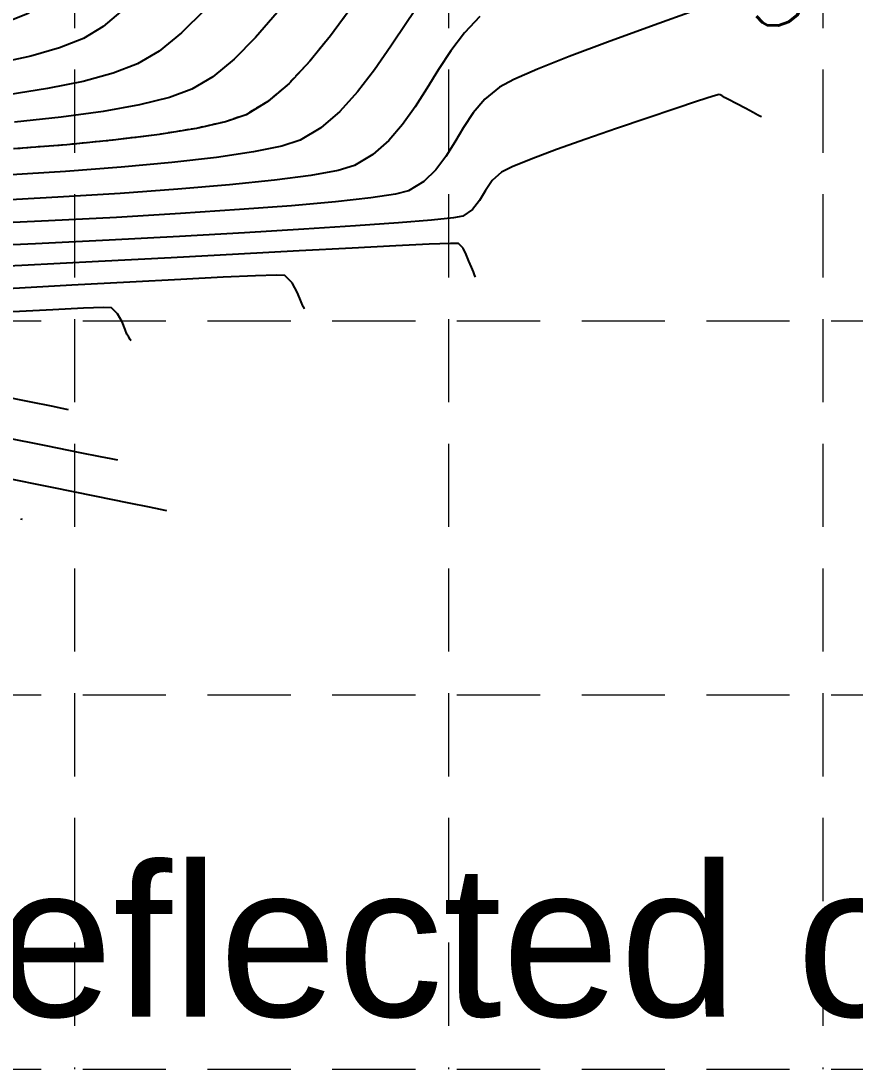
# Model space of a CAD drawing. Header units: inches. Extents: x 2547543 to 2548696, y 7125653 to 7126375.
# Drawn here: x 2548027 to 2548067.1, y 7125726.3 to 7125776.7 of the extents above; entities that cross this region are included whole.
import ezdxf

# ---------------------------------------------------------------- set-up
doc = ezdxf.new("R2010")
doc.units = ezdxf.units.IN
doc.header["$MEASUREMENT"] = 0
doc.linetypes.add('DASHED2', pattern=[0.375, 0.25, -0.125])
doc.linetypes.add('HIDDEN', pattern=[0.375, 0.25, -0.125])
for name, color, linetype in [('BASE', 7, 'Continuous'), ('CONT-MJR', 6, 'Continuous'), ('CONT-MNR', 14, 'Continuous'), ('GRID', 254, 'HIDDEN'), ('V-100YR-LINE', 2, 'DASHED2'), ('V-TOPO-MINR-E', 14, 'Continuous')]:
    doc.layers.add(name, color=color, linetype=linetype)
doc.styles.add("L200'", font='ARIAL.TTF', dxfattribs={"height": 0.001968503937008})
doc.styles.add('L80', font='simplex', dxfattribs={"height": 3.2})

msp = doc.modelspace()

# ---------------------------------------------------------------- linework, layer by layer
at = {"layer": 'CONT-MJR', "color": 35}
for points, elevation in [([(2548035.855985815, 7125777.255279359), (2548034.737744057, 7125776.150146128)], 565), ([(2548055.222142869, 7125775.695432331), (2548053.385653048, 7125775.002672193)], 570), ([(2548033.657682936, 7125775.268597919), (2548032.623169052, 7125774.649032201)], 565), ([(2548032.623169052, 7125774.649032201), (2548031.454802051, 7125774.199267035)], 565), ([(2548029.997807197, 7125773.802097232), (2548028.296489536, 7125773.458385397)], 565), ([(2548028.296489536, 7125773.458385397), (2548026.39515411, 7125773.168994127)], 565), ([(2548050.039901567, 7125773.536406406), (2548049.331833147, 7125772.949868858)], 570), ([(2548049.331833147, 7125772.949868858), (2548048.76861394, 7125772.292850023)], 570), ([(2548048.76861394, 7125772.292850023), (2548048.30076668, 7125771.595183004)], 570), ([(2548048.30076668, 7125771.595183004), (2548047.878814107, 7125770.886700908)], 570), ([(2548047.453278954, 7125770.197236837), (2548046.97468396, 7125769.556623898)], 570), ([(2548046.393551862, 7125768.994695194), (2548045.660405395, 7125768.54128383)], 570), ([(2548045.660405395, 7125768.54128383), (2548045.030126465, 7125768.378226926)], 570), ([(2548040.02321682, 7125767.829387005), (2548037.517294793, 7125767.638556339)], 570), ([(2548043.840154298, 7125768.202824011), (2548042.151010536, 7125768.018676801)], 570), ([(2548034.693766099, 7125767.449786512), (2548031.613152378, 7125767.266679239)], 570)]:
    msp.add_lwpolyline(points, dxfattribs=dict(at, elevation=elevation))
at = {"layer": 'CONT-MJR', "color": 35, "extrusion": (-0.3351737847127653, 0.9421563214463516, 0), "elevation": 5859553.321340422}
msp.add_lwpolyline([(-4789044.121370972, 570.0000000000009), (-4789041.74986648, 570.0000000000009)], dxfattribs=at)
at = {"layer": 'CONT-MJR', "color": 35, "extrusion": (0.3424846835366233, -0.9395234119184147, 0), "elevation": -5822163.207548459}
msp.add_lwpolyline([(4834428.776211809, 570.0000000000009), (4834426.570067306, 570.0000000000009)], dxfattribs=at)
at = {"layer": 'CONT-MJR', "color": 35, "extrusion": (-0.6323186631714028, 0.7747084020488807, 0), "elevation": 3909228.735553116}
msp.add_lwpolyline([(-6479745.169361803, 565.0000000000009), (-6479743.77520999, 565.0000000000009)], dxfattribs=at)
at = {"layer": 'CONT-MJR', "color": 35, "extrusion": (-0.3693864511243847, 0.9292758738532562, 0), "elevation": 5680594.395088038}
msp.add_lwpolyline([(-5000009.27632542, 570.0000000000005), (-5000007.634590999, 570.0000000000005)], dxfattribs=at)
at = {"layer": 'CONT-MJR', "color": 35, "extrusion": (0.3993252328080917, -0.9168093359269218, 0), "elevation": -5515475.089966671}
msp.add_lwpolyline([(5181579.253415991, 570), (5181578.009834077, 570)], dxfattribs=at)
at = {"layer": 'CONT-MJR', "color": 35, "extrusion": (0.2629988019492544, -0.9647961599080175, 0), "elevation": -6204790.36388251}
msp.add_lwpolyline([(4332401.040285996, 565), (4332399.530127773, 565)], dxfattribs=at)
at = {"layer": 'CONT-MJR', "color": 35, "extrusion": (0.4711649202196778, -0.8820451337399831, 0), "elevation": -5084702.078154454}
msp.add_lwpolyline([(5604910.428940924, 570.0000000000005), (5604909.658005564, 570.0000000000005)], dxfattribs=at)
at = {"layer": 'CONT-MJR', "color": 35, "extrusion": (0.8509691827420295, -0.5252156224098466, 0), "elevation": -1574255.970386581}
msp.add_lwpolyline([(7402085.980464259, 570.0000000000009), (7402085.170253873, 570.0000000000009)], dxfattribs=at)
at = {"layer": 'CONT-MJR', "color": 35, "extrusion": (-0.6951293147036932, 0.7188847166546065, 0), "elevation": 3351384.681314714}
msp.add_lwpolyline([(-6785083.336050714, 570), (-6785082.527670618, 570)], dxfattribs=at)
at = {"layer": 'CONT-MJR', "color": 35, "extrusion": (0.1458251948956075, -0.98931037219553, 0), "elevation": -6678027.403321845}
msp.add_lwpolyline([(3559923.939661284, 570.0000000000005), (3559922.736831311, 570.0000000000005)], dxfattribs=at)
at = {"layer": 'CONT-MJR', "color": 35, "extrusion": (0.08861065430061371, -0.9960663391282817, 0), "elevation": -6871953.981654203}
msp.add_lwpolyline([(3169437.983830956, 570), (3169435.847634166, 570)], dxfattribs=at)
at = {"layer": 'CONT-MJR', "color": 35, "extrusion": (0.05297209371081547, -0.998595993026155, 0), "elevation": -6980788.070352796}
msp.add_lwpolyline([(2921920.970409928, 570), (2921917.688625177, 570)], dxfattribs=at)
at = {"layer": 'CONT-MJR', "color": 35, "extrusion": (0.06670708234279621, -0.9977726019315781, 0), "elevation": -6939923.569003478}
msp.add_lwpolyline([(3017701.192071315, 570), (3017698.362239459, 570)], dxfattribs=at)
at = {"layer": 'CONT-MJR', "color": 35, "extrusion": (0.04711045624482467, -0.9988896860576769, 0), "elevation": -6997816.476850772}
msp.add_lwpolyline([(2880897.36342628, 570.0000000000005), (2880893.94641348, 570.0000000000005)], dxfattribs=at)
at = {"layer": 'CONT-MNR', "color": 35, "extrusion": (0.830755537837599, -0.5566374370738656, 0), "elevation": -1849671.084654002}
msp.add_lwpolyline([(7338117.410064343, 568), (7338116.001700154, 568)], dxfattribs=at)
at = {"layer": 'CONT-MNR', "color": 35, "extrusion": (0.6408683250787007, -0.7676508255130198, 0), "elevation": -3837155.838652123}
msp.add_lwpolyline([(6522683.860984659, 564), (6522682.496239405, 564)], dxfattribs=at)
at = {"layer": 'CONT-MNR', "color": 35}
for points, elevation in [([(2548042.881140285, 7125777.325879171), (2548041.901796623, 7125776.001001079)], 567), ([(2548039.342561632, 7125777.117342854), (2548038.29668766, 7125775.912208232)], 566), ([(2548049.085201501, 7125776.933137377), (2548048.345344519, 7125776.142752417)], 569), ([(2548030.967414559, 7125776.453548512), (2548030.015721784, 7125775.870581876)], 564), ([(2548041.901796623, 7125776.001001079), (2548040.911675495, 7125774.781835177)], 567), ([(2548028.861499895, 7125775.415146135), (2548027.479587475, 7125775.018507915)], 564), ([(2548044.807754481, 7125775.50515459), (2548044.017334762, 7125774.369501961)], 568), ([(2548027.479587475, 7125775.018507915), (2548025.907518338, 7125774.681568135)], 564), ([(2548037.260681706, 7125774.870475572), (2548036.237629388, 7125774.029711469)], 566), ([(2548040.911675495, 7125774.781835177), (2548039.906918529, 7125773.71311369)], 567), ([(2548035.230616321, 7125773.427482527), (2548034.156471702, 7125773.033740642)], 566), ([(2548043.201012044, 7125773.31016958), (2548042.343674824, 7125772.366586373)], 568), ([(2548046.541487316, 7125773.471567185), (2548045.97500544, 7125772.578014371)], 569), ([(2548060.303300424, 7125773.089890555), (2548059.55730987, 7125772.849949805)], 571), ([(2548060.594872715, 7125773.175999423), (2548060.303300424, 7125773.089890555)], 571), ([(2548060.726167674, 7125773.122716928), (2548060.594872715, 7125773.175999423)], 571), ([(2548045.97500544, 7125772.578014371), (2548045.3740418, 7125771.731308881)], 569), ([(2548061.877935637, 7125772.495954045), (2548061.417210234, 7125772.740146419)], 571), ([(2548062.236114305, 7125772.306113201), (2548061.877935637, 7125772.495954045)], 571), ([(2548028.938930898, 7125772.080227681), (2548026.70804707, 7125771.843712635)], 566), ([(2548062.628858091, 7125772.097952252), (2548062.581803885, 7125772.122891788)], 571), ([(2548041.430211597, 7125771.578181264), (2548040.445510858, 7125770.984383178)], 568), ([(2548055.668099244, 7125771.545073396), (2548054.179706252, 7125771.027742255)], 571), ([(2548029.21623491, 7125770.759670314), (2548026.657401271, 7125770.558830036)], 567), ([(2548031.572140734, 7125770.992876228), (2548029.21623491, 7125770.759670314)], 567), ([(2548040.445510858, 7125770.984383178), (2548039.560711092, 7125770.694300991)], 568), ([(2548054.179706252, 7125771.027742255), (2548052.774530303, 7125770.525547803)], 571), ([(2548043.052958126, 7125769.762833504), (2548042.266658444, 7125769.523388767)], 569), ([(2548051.560098459, 7125770.072283755), (2548050.643937782, 7125769.701743825)], 571), ([(2548031.836099623, 7125769.682928142), (2548029.152127431, 7125769.480214593)], 568), ([(2548037.047027171, 7125768.829518811), (2548034.552301475, 7125768.616072388)], 569), ([(2548049.681909741, 7125769.032699605), (2548049.355840009, 7125768.560332524)], 571), ([(2548028.788289024, 7125768.233384755), (2548025.638239553, 7125768.069956828)], 569), ([(2548049.069030805, 7125768.082677746), (2548048.735146801, 7125767.651792536)], 571), ([(2548047.813847493, 7125767.241572704), (2548046.760424466, 7125767.136277596)], 571), ([(2548048.267852664, 7125767.319734156), (2548047.813847493, 7125767.241572704)], 571), ([(2548046.760424466, 7125767.136277596), (2548045.168488273, 7125767.008138039)], 571), ([(2548034.633705682, 7125766.352919371), (2548031.262774037, 7125766.174895614)], 571), ([(2548031.262774037, 7125766.174895614), (2548027.718757376, 7125765.999762625)], 571), ([(2548047.668969328, 7125766.013950151), (2548046.64757299, 7125765.972459492)], 572), ([(2548048.052189502, 7125766.013358405), (2548047.668969328, 7125766.013950151)], 572), ([(2548040.401117312, 7125765.649184795), (2548037.473806639, 7125765.493056227)], 572), ([(2548048.555877681, 7125765.16306263), (2548048.425600246, 7125765.479400637)], 572), ([(2548036.737794222, 7125764.383670109), (2548034.702446222, 7125764.282152793)], 573), ([(2548038.29409049, 7125764.451602154), (2548036.737794222, 7125764.383670109)], 573), ([(2548039.306168001, 7125764.479963929), (2548038.29409049, 7125764.451602154)], 573), ([(2548039.708859731, 7125764.462770434), (2548039.306168001, 7125764.479963929)], 573), ([(2548048.82976624, 7125764.501926637), (2548048.776604357, 7125764.643644084)], 572), ([(2548048.859580209, 7125764.423982843), (2548048.82976624, 7125764.501926637)], 572), ([(2548048.872804559, 7125764.390974944), (2548048.859580209, 7125764.423982843)], 572), ([(2548040.568338041, 7125763.011851385), (2548040.498339095, 7125763.211393621)], 573), ([(2548028.545077595, 7125762.82580224), (2548026.618956639, 7125762.724227609)], 574), ([(2548030.983817746, 7125762.926075541), (2548030.021849128, 7125762.895183509)], 574), ([(2548031.365529962, 7125762.912182465), (2548030.983817746, 7125762.926075541)], 574), ([(2548040.649560464, 7125762.874736628), (2548040.634615593, 7125762.899965651)], 573), ([(2548040.653562846, 7125762.86798005), (2548040.649560464, 7125762.874736628)], 573), ([(2548031.875346241, 7125762.240094698), (2548031.65764413, 7125762.631175308)], 574), ([(2548032.024843841, 7125761.869876252), (2548031.875346241, 7125762.240094698)], 574), ([(2548032.112344474, 7125761.651455591), (2548032.024843841, 7125761.869876252)], 574), ([(2548032.294925565, 7125761.34323329), (2548032.263104114, 7125761.39695233)], 574)]:
    msp.add_lwpolyline(points, dxfattribs=dict(at, elevation=elevation))
at = {"layer": 'CONT-MNR', "color": 35, "extrusion": (0.3723785815334199, -0.9280809188940145, 0), "elevation": -5664466.919497827}
msp.add_lwpolyline([(5018262.384329831, 563), (5018261.209048873, 563)], dxfattribs=at)
at = {"layer": 'CONT-MNR', "color": 35, "extrusion": (0.8327274371927117, -0.5536831362308758, 0), "elevation": -1823594.907157563}
msp.add_lwpolyline([(7344639.622908803, 568.0000000000009), (7344638.214832284, 568.0000000000009)], dxfattribs=at)
at = {"layer": 'CONT-MNR', "color": 35, "extrusion": (-0.3670423041828797, 0.9302042501193609, 0), "elevation": 5693192.192115589}
msp.add_lwpolyline([(-4985649.544685243, 564.0000000000009), (-4985648.303858953, 564.0000000000009)], dxfattribs=at)
at = {"layer": 'CONT-MNR', "color": 35, "extrusion": (0.7090530304668362, -0.7051551602206396, 0), "elevation": -3218083.37905763}
msp.add_lwpolyline([(6849315.358327946, 566), (6849313.8891393, 566)], dxfattribs=at)
at = {"layer": 'CONT-MNR', "color": 35, "extrusion": (0.7977686525124947, -0.602963661482513, 0), "elevation": -2263830.978936546}
msp.add_lwpolyline([(7221101.391452671, 569), (7221100.31374613, 569)], dxfattribs=at)
at = {"layer": 'CONT-MNR', "color": 35, "extrusion": (0.8359493638974966, -0.5488065788594109, 0), "elevation": -1780633.504523772}
msp.add_lwpolyline([(7355172.653646182, 569), (7355171.576929871, 569)], dxfattribs=at)
at = {"layer": 'CONT-MNR', "color": 35, "extrusion": (0.7920991275911439, -0.6103924737980874, 0), "elevation": -2331215.601932609}
msp.add_lwpolyline([(7199626.552581219, 568), (7199625.21520772, 568)], dxfattribs=at)
at = {"layer": 'CONT-MNR', "color": 35, "extrusion": (0.8506973517785379, -0.5256557958179312, 0), "elevation": -1578087.679963229}
msp.add_lwpolyline([(7401273.125473612, 569), (7401272.054182606, 569)], dxfattribs=at)
at = {"layer": 'CONT-MNR', "color": 35, "extrusion": (-0.5132551191465207, 0.8582360879559255, 0), "elevation": 4807803.784183383}
msp.add_lwpolyline([(-5844156.651183726, 566.0000000000009), (-5844155.477831682, 566.0000000000009)], dxfattribs=at)
at = {"layer": 'CONT-MNR', "color": 35, "extrusion": (0.649278609462747, -0.7605506474220647, 0), "elevation": -3765124.003272097}
msp.add_lwpolyline([(6564525.848660797, 567), (6564524.503252466, 567)], dxfattribs=at)
at = {"layer": 'CONT-MNR', "color": 35, "extrusion": (0.2403426582889079, -0.970688109851265, 0), "elevation": -6304501.854773474}
msp.add_lwpolyline([(4185973.692474621, 566.0000000000009), (4185972.207621921, 566.0000000000009)], dxfattribs=at)
at = {"layer": 'CONT-MNR', "color": 35, "extrusion": (0.5182638722034429, -0.8552207661000131, 0), "elevation": -4773552.408536348}
msp.add_lwpolyline([(5872166.390419682, 567), (5872165.167806994, 567)], dxfattribs=at)
at = {"layer": 'CONT-MNR', "color": 35, "extrusion": (0.3128506928619524, -0.9498023183672466, 0), "elevation": -5970913.375082796}
msp.add_lwpolyline([(4649455.848154421, 571.0000000000009), (4649454.697513139, 571.0000000000009)], dxfattribs=at)
at = {"layer": 'CONT-MNR', "color": 35, "extrusion": (-0.5487483505788663, -0.8359875882672982, 0), "elevation": -7355302.008059358}
msp.add_lwpolyline([(-1780108.952137403, 571), (-1780109.106462597, 571)], dxfattribs=at)
at = {"layer": 'CONT-MNR', "color": 35, "extrusion": (-0.4683054793001775, -0.8835666234401519, 0), "elevation": -7489366.08268598}
msp.add_lwpolyline([(-1085656.821564551, 571.0000000000009), (-1085657.031826648, 571.0000000000009)], dxfattribs=at)
at = {"layer": 'CONT-MNR', "color": 35, "extrusion": (-0.4683054781525254, -0.8835666240484271, 0), "elevation": -7489366.084096123}
msp.add_lwpolyline([(-1085656.386008002, 571), (-1085656.811836719, 571)], dxfattribs=at)
at = {"layer": 'CONT-MNR', "color": 35, "extrusion": (0.136483814477031, -0.9906423009269286, 0), "elevation": -6711326.540454468}
msp.add_lwpolyline([(3496739.844271031, 566), (3496737.805494306, 566)], dxfattribs=at)
at = {"layer": 'CONT-MNR', "color": 35, "extrusion": (0.1783504245132583, -0.9839670350555149, 0), "elevation": -6557082.696917223}
msp.add_lwpolyline([(3778064.777847797, 566.0000000000009), (3778062.992713321, 566.0000000000009)], dxfattribs=at)
at = {"layer": 'CONT-MNR', "color": 35, "extrusion": (0.6533848917697809, -0.7570258801434675, 0), "elevation": -3729541.726570258}
msp.add_lwpolyline([(6584806.00438139, 568.0000000000005), (6584804.797734099, 568.0000000000005)], dxfattribs=at)
at = {"layer": 'CONT-MNR', "color": 35, "extrusion": (0.3175991666948378, -0.9482250625852201, 0), "elevation": -5947574.820278583}
msp.add_lwpolyline([(4679272.3017749, 571), (4679270.896785781, 571)], dxfattribs=at)
at = {"layer": 'CONT-MNR', "color": 35, "extrusion": (-0.4683054790296286, -0.8835666235835474, 0), "elevation": -7489366.083018407}
msp.add_lwpolyline([(-1085655.209765269, 571), (-1085655.466626144, 571)], dxfattribs=at)
at = {"layer": 'CONT-MNR', "color": 35, "extrusion": (0.2197374877293848, -0.9755590379297291, 0), "elevation": -6391711.927266396}
msp.add_lwpolyline([(4051559.593620761, 567), (4051558.149735114, 567)], dxfattribs=at)
at = {"layer": 'CONT-MNR', "color": 35, "extrusion": (0.3286005495470743, -0.9444689930523718, 0), "elevation": -5892784.266203546}
msp.add_lwpolyline([(4748075.393992066, 567.0000000000009), (4748074.356389533, 567.0000000000009)], dxfattribs=at)
at = {"layer": 'CONT-MNR', "color": 35, "extrusion": (0.3224161115251614, -0.9465980408964487, 0), "elevation": -5923707.183983931}
msp.add_lwpolyline([(4709449.603375687, 571), (4709448.056697044, 571)], dxfattribs=at)
at = {"layer": 'CONT-MNR', "color": 35, "extrusion": (-0.4683054857974839, -0.8835666199964679, 0), "elevation": -7489366.074702614}
msp.add_lwpolyline([(-1085655.132749074, 571.0000000000009), (-1085655.267131567, 571.0000000000009)], dxfattribs=at)
at = {"layer": 'CONT-MNR', "color": 35, "extrusion": (0.1246548105467173, -0.9922001704331452, 0), "elevation": -6752566.800707101}
msp.add_lwpolyline([(3416421.106301585, 567.0000000000005), (3416418.993263352, 567.0000000000005)], dxfattribs=at)
at = {"layer": 'CONT-MNR', "color": 35, "extrusion": (0.1615005456424907, -0.9868726228633449, 0), "elevation": -6620719.741795829}
msp.add_lwpolyline([(3665402.420258861, 567.0000000000005), (3665400.615783988, 567.0000000000005)], dxfattribs=at)
at = {"layer": 'CONT-MNR', "color": 35, "extrusion": (0.7563944083821867, -0.6541158146445947, 0), "elevation": -2733752.707767218}
msp.add_lwpolyline([(7056610.668562636, 569), (7056609.649514318, 569)], dxfattribs=at)
at = {"layer": 'CONT-MNR', "color": 35, "extrusion": (0.6573523294408437, -0.7535833828971393, 0), "elevation": -3694899.462196329}
msp.add_lwpolyline([(6604306.290376335, 569), (6604305.277458804, 569)], dxfattribs=at)
at = {"layer": 'CONT-MNR', "color": 35, "extrusion": (0.1460474883364983, -0.9892775804346324, 0), "elevation": -6677230.337303439}
msp.add_lwpolyline([(3561417.935826323, 568.0000000000009), (3561416.135938165, 568.0000000000009)], dxfattribs=at)
at = {"layer": 'CONT-MNR', "color": 35, "extrusion": (0.1998189883203917, -0.9798328285511846, 0), "elevation": -6472917.367782455}
msp.add_lwpolyline([(3920517.101170188, 568.0000000000005), (3920515.711088407, 568.0000000000005)], dxfattribs=at)
at = {"layer": 'CONT-MNR', "color": 35, "extrusion": (-0.5124503301333886, 0.8587168678593551, 0), "elevation": 4813273.188144807}
msp.add_lwpolyline([(-5839651.654841688, 569), (-5839650.617025539, 569)], dxfattribs=at)
at = {"layer": 'CONT-MNR', "color": 35, "extrusion": (-0.3496703145568813, 0.9368728148034244, 0), "elevation": 5784962.274735701}
msp.add_lwpolyline([(-4878871.796270335, 571), (-4878870.500009172, 571)], dxfattribs=at)
at = {"layer": 'CONT-MNR', "color": 35, "extrusion": (0.09190462848017474, -0.9957678139325056, 0), "elevation": -6861436.180503488}
msp.add_lwpolyline([(3192141.758536386, 568), (3192139.306608152, 568)], dxfattribs=at)
at = {"layer": 'CONT-MNR', "color": 35, "extrusion": (0.1139019374576426, -0.9934919972719435, 0), "elevation": -6789169.337336247}
msp.add_lwpolyline([(3343092.816494842, 568), (3343090.662050222, 568)], dxfattribs=at)
at = {"layer": 'CONT-MNR', "color": 35, "extrusion": (0.06178023295374797, -0.9980897769320055, 0), "elevation": -6954739.836384905}
msp.add_lwpolyline([(2983393.546525479, 568.0000000000005), (2983390.673350665, 568.0000000000005)], dxfattribs=at)
at = {"layer": 'CONT-MNR', "color": 35, "extrusion": (0.1308492532857068, -0.9914022760285418, 0), "elevation": -6731094.631219802}
msp.add_lwpolyline([(3458535.201119637, 569), (3458533.42610861, 569)], dxfattribs=at)
at = {"layer": 'CONT-MNR', "color": 35, "extrusion": (0.1791969583580331, -0.983813219119986, 0), "elevation": -6553824.829559295}
msp.add_lwpolyline([(3783713.88936667, 569.0000000000009), (3783712.565096857, 569.0000000000009)], dxfattribs=at)
at = {"layer": 'CONT-MNR', "color": 35, "extrusion": (0.6766059011965122, -0.7363453364190309, 0), "elevation": -3523001.344305479}
msp.add_lwpolyline([(6697582.491714418, 571.0000000000009), (6697581.878326149, 571.0000000000009)], dxfattribs=at)
at = {"layer": 'CONT-MNR', "color": 35, "extrusion": (0.4455862544996431, -0.8952390126669969, 0), "elevation": -5243890.689573904}
msp.add_lwpolyline([(5456259.374531437, 571), (5456258.804446307, 571)], dxfattribs=at)
at = {"layer": 'CONT-MNR', "color": 35, "extrusion": (0.1034298011709369, -0.9946367559213466, 0), "elevation": -6824008.626887838}
msp.add_lwpolyline([(3271390.324328009, 569), (3271388.155649702, 569)], dxfattribs=at)
at = {"layer": 'CONT-MNR', "color": 35, "extrusion": (0.0610671991212331, -0.9981336569776054, 0), "elevation": -6956868.1241821}
msp.add_lwpolyline([(2978426.996958954, 569.0000000000009), (2978424.000139006, 569.0000000000009)], dxfattribs=at)
at = {"layer": 'CONT-MNR', "color": 35, "extrusion": (0.07182829498132337, -0.9974170121068098, 0), "elevation": -6924341.864562082}
msp.add_lwpolyline([(3053284.820025352, 569), (3053282.040059137, 569)], dxfattribs=at)
at = {"layer": 'CONT-MNR', "color": 35, "extrusion": (0.8573215719448676, -0.5147812373018092, 0), "elevation": -1483714.277072445}
msp.add_lwpolyline([(7420763.103564994, 571.0000000000005), (7420762.546417253, 571.0000000000005)], dxfattribs=at)
at = {"layer": 'CONT-MNR', "color": 35, "extrusion": (-0.5792460776038156, 0.81515273512428, 0), "elevation": 4332641.755841659}
msp.add_lwpolyline([(-6204621.857901857, 571.0000000000009), (-6204621.284642248, 571.0000000000009)], dxfattribs=at)
at = {"layer": 'CONT-MNR', "color": 35, "extrusion": (0.06003746785388153, -0.9981961242429737, 0), "elevation": -6959934.796306089}
msp.add_lwpolyline([(2971257.253220469, 571), (2971254.406036966, 571)], dxfattribs=at)
at = {"layer": 'CONT-MNR', "color": 35, "extrusion": (0.06460520287433542, -0.9979109017149609, 0), "elevation": -6946263.592773608}
msp.add_lwpolyline([(3003081.600194157, 571.0000000000009), (3003079.108740817, 571.0000000000009)], dxfattribs=at)
at = {"layer": 'CONT-MNR', "color": 35, "extrusion": (0.07070524585402334, -0.9974972522311638, 0), "elevation": -6927772.850572056}
msp.add_lwpolyline([(3045497.162336834, 571), (3045495.087599623, 571)], dxfattribs=at)
at = {"layer": 'CONT-MNR', "color": 35, "extrusion": (0.0562159012663137, -0.9984186358661462, 0), "elevation": -6971257.858191098}
msp.add_lwpolyline([(2944589.782777102, 571.0000000000009), (2944586.64086666, 571.0000000000009)], dxfattribs=at)
at = {"layer": 'CONT-MNR', "color": 35, "extrusion": (0.0458881429935525, -0.9989465843240085, 0), "elevation": -7001335.345845155}
msp.add_lwpolyline([(2872331.755551278, 571.0000000000009), (2872328.095498737, 571.0000000000009)], dxfattribs=at)
at = {"layer": 'CONT-MNR', "color": 35, "extrusion": (0.0531159618579534, -0.9985883509213918, 0), "elevation": -6980364.951913478}
msp.add_lwpolyline([(2922937.910116026, 572.0000000000009), (2922935.358663632, 572.0000000000009)], dxfattribs=at)
at = {"layer": 'CONT-MNR', "color": 35, "extrusion": (0.0520031981024686, -0.9986469182784852, 0), "elevation": -6983617.659023779}
msp.add_lwpolyline([(2915159.954923931, 572), (2915157.848362011, 572)], dxfattribs=at)
at = {"layer": 'CONT-MNR', "color": 35, "extrusion": (0.04897508778300664, -0.9988000003887899, 0), "elevation": -6992424.247822887}
msp.add_lwpolyline([(2893974.006608922, 572.0000000000005), (2893972.409799282, 572.0000000000005)], dxfattribs=at)
at = {"layer": 'CONT-MNR', "color": 35, "extrusion": (0.7025748442596248, 0.7116098567428393, 0), "elevation": 6860959.795382052}
msp.add_lwpolyline([(3193167.514356239, 572.0000000000009), (3193167.837673368, 572.0000000000009)], dxfattribs=at)
at = {"layer": 'CONT-MNR', "color": 35, "extrusion": (0.9060017439997712, 0.4232739536864668, 0), "elevation": 5324687.244898142}
msp.add_lwpolyline([(5377433.420381949, 572.0000000000009), (5377433.759016272, 572.0000000000009)], dxfattribs=at)
at = {"layer": 'CONT-MNR', "color": 35, "extrusion": (0.05182671801942756, -0.9986560926061258, 0), "elevation": -6984132.701357337}
msp.add_lwpolyline([(2913914.939671016, 572), (2913911.442777866, 572)], dxfattribs=at)
at = {"layer": 'CONT-MNR', "color": 35, "extrusion": (0.05278266465160012, -0.9986060235709961, 0), "elevation": -6981340.136420653}
msp.add_lwpolyline([(2920602.460033865, 572.0000000000009), (2920599.213416478, 572.0000000000009)], dxfattribs=at)
at = {"layer": 'CONT-MNR', "color": 35, "extrusion": (0.04861076100079215, -0.998817798156863, 0), "elevation": -6993479.327734872}
msp.add_lwpolyline([(2891403.636777874, 572), (2891399.833921632, 572)], dxfattribs=at)
at = {"layer": 'CONT-MNR', "color": 35, "extrusion": (0.05043872620841624, -0.9987271573850751, 0), "elevation": -6988175.738082553}
msp.add_lwpolyline([(2904202.01435698, 572.0000000000009), (2904198.332053397, 572.0000000000009)], dxfattribs=at)
at = {"layer": 'CONT-MNR', "color": 35, "extrusion": (0.912135814060456, 0.4098881026673861, 0), "elevation": 5244932.706522161}
msp.add_lwpolyline([(5455250.492797704, 572.0000000000009), (5455250.819740698, 572.0000000000009)], dxfattribs=at)
at = {"layer": 'CONT-MNR', "color": 35, "extrusion": (0.9310151097187321, 0.3649806371239674, 0), "elevation": 4973038.030951645}
msp.add_lwpolyline([(5704206.085624156, 572), (5704206.323216577, 572)], dxfattribs=at)
at = {"layer": 'CONT-MNR', "color": 35, "extrusion": (0.0526444641395886, -0.9986133187552907, 0), "elevation": -6981743.196949158}
msp.add_lwpolyline([(2919633.432732427, 573.0000000000009), (2919630.980098695, 573.0000000000009)], dxfattribs=at)
at = {"layer": 'CONT-MNR', "color": 35, "extrusion": (-0.7011749064046967, -0.7129893061108035, 0), "elevation": -6867215.36419489}
msp.add_lwpolyline([(-3179681.680417724, 573.0000000000009), (-3179682.1662823, 573.0000000000009)], dxfattribs=at)
at = {"layer": 'CONT-MNR', "color": 35, "extrusion": (0.05390918610883984, -0.9985458425395813, 0), "elevation": -6978039.82530263}
msp.add_lwpolyline([(2928468.356989168, 573), (2928465.271000597, 573)], dxfattribs=at)
at = {"layer": 'CONT-MNR', "color": 35, "extrusion": (0.05379459246724386, -0.9985520225913537, 0), "elevation": -6978375.850867256}
msp.add_lwpolyline([(2927670.338704581, 573.0000000000009), (2927667.536696942, 573.0000000000009)], dxfattribs=at)
at = {"layer": 'CONT-MNR', "color": 35, "extrusion": (0.8729467538980439, 0.4878155028890204, 0), "elevation": 5700361.503743373}
msp.add_lwpolyline([(4977438.669909295, 573.0000000000005), (4977439.218479619, 573.0000000000005)], dxfattribs=at)
at = {"layer": 'CONT-MNR', "color": 35, "extrusion": (0.9264427481349248, 0.3764356976008102, 0), "elevation": 5043005.287059502}
msp.add_lwpolyline([(5642438.249614862, 573.0000000000005), (5642438.715729016, 573.0000000000005)], dxfattribs=at)
at = {"layer": 'CONT-MNR', "color": 35, "extrusion": (0.04692995673795559, -0.9988981825794727, 0), "elevation": -6998332.666798657}
msp.add_lwpolyline([(2879634.302378919, 574), (2879632.823978459, 574)], dxfattribs=at)
at = {"layer": 'CONT-MNR', "color": 35, "extrusion": (0.6932729733592805, 0.7206750893499666, 0), "elevation": 6901841.104417441}
msp.add_lwpolyline([(3103795.704228129, 574), (3103796.1095622, 574)], dxfattribs=at)
at = {"layer": 'CONT-MNR', "color": 35, "extrusion": (0.8603761899601315, 0.5096595056993325, 0), "elevation": 5823986.2904013}
msp.add_lwpolyline([(4832203.665609645, 573.0000000000009), (4832203.734134516, 573.0000000000009)], dxfattribs=at)
at = {"layer": 'CONT-MNR', "color": 35, "extrusion": (0.8603761951498146, 0.5096594969384249, 0), "elevation": 5823986.24119667}
msp.add_lwpolyline([(4832203.663395307, 573.0000000000009), (4832203.724913244, 573.0000000000009)], dxfattribs=at)
at = {"layer": 'CONT-MNR', "color": 35, "extrusion": (0.8603761932962626, 0.5096595000674785, 0), "elevation": 5823978.290096439}
msp.add_lwpolyline([(4832206.7323749, 574), (4832206.911482485, 574)], dxfattribs=at)
at = {"layer": 'CONT-MNR', "color": 35, "extrusion": (0.8603761913303452, 0.509659503386221, 0), "elevation": 5823978.308735787}
msp.add_lwpolyline([(4832206.593212935, 574.0000000000009), (4832206.709909981, 574.0000000000009)], dxfattribs=at)
at = {"layer": 'CONT-MNR', "color": 35, "extrusion": (0.8603761927912039, 0.509659500920088, 0), "elevation": 5823978.294885028}
msp.add_lwpolyline([(4832206.522252697, 574.0000000000009), (4832206.547469764, 574.0000000000009)], dxfattribs=at)
at = {"layer": 'GRID', "color": 252, "linetype": 'HIDDEN', "lineweight": 0, "ltscale": 16}
for p, q in [((2548029.583313596, 7126356.376313465), (2548029.583313596, 7125726.296813901)), ((2548047.583313595, 7126356.376313465), (2548047.583313595, 7125726.296813901)), ((2548065.583313595, 7126356.376313465), (2548065.583313595, 7125726.296813901)), ((2547561.986892405, 7125762.2968139), (2548677.986892388, 7125762.2968139)), ((2547561.986892405, 7125744.296813901), (2548677.986892388, 7125744.296813901)), ((2547561.986892405, 7125726.296813901), (2548677.986892388, 7125726.296813901))]:
    msp.add_line(p, q, dxfattribs=at)
at = {"layer": 'V-100YR-LINE', "color": 5}
for p, q in [((2548042.881140285, 7125777.325879171, 567), (2548041.901796623, 7125776.001001079, 567)), ((2548041.901796623, 7125776.001001079, 567), (2548040.911675495, 7125774.781835177, 567)), ((2548040.911675495, 7125774.781835177, 567), (2548039.906918529, 7125773.71311369, 567)), ((2548039.906918529, 7125773.71311369, 567), (2548038.883667352, 7125772.839568839, 567)), ((2548038.883667352, 7125772.839568839, 567), (2548037.838063589, 7125772.205932852, 567)), ((2548036.85808017, 7125771.864976089, 567), (2548035.449484478, 7125771.547700285, 567)), ((2548037.838063589, 7125772.205932852, 567), (2548036.85808017, 7125771.864976089, 567)), ((2548033.668697628, 7125771.256276608, 567), (2548031.572140734, 7125770.992876228, 567)), ((2548035.449484478, 7125771.547700285, 567), (2548033.668697628, 7125771.256276608, 567)), ((2548029.21623491, 7125770.759670314, 567), (2548026.657401271, 7125770.558830036, 567)), ((2548031.572140734, 7125770.992876228, 567), (2548029.21623491, 7125770.759670314, 567))]:
    msp.add_line(p, q, dxfattribs=at)
at = {"layer": 'V-TOPO-MINR-E', "color": 35}
for points, elevation in [([(2548027.510906445, 7125758.372557524), (2548025.902436298, 7125758.69014364)], 571), ([(2548028.477036919, 7125758.180774381), (2548027.510906445, 7125758.372557524)], 571), ([(2548028.989534545, 7125758.077658372), (2548028.477036919, 7125758.180774381)], 571), ([(2548028.226532557, 7125756.275564644), (2548026.19990562, 7125756.68225632)], 572), ([(2548030.837796222, 7125755.750559238), (2548029.860799493, 7125755.947558126)], 572), ([(2548033.202846956, 7125753.319132862), (2548032.22150367, 7125753.519515114)], 573), ([(2548034.031724727, 7125753.146822996), (2548033.9512415, 7125753.164085221)], 573)]:
    msp.add_lwpolyline(points, dxfattribs=dict(at, elevation=elevation))
at = {"layer": 'V-TOPO-MINR-E', "color": 35, "extrusion": (0.2019752565719518, 0.9793906246910342, 0), "elevation": 7493539.463989029}
msp.add_lwpolyline([(-1056289.124378479, 571), (-1056288.887786395, 571)], dxfattribs=at)
at = {"layer": 'V-TOPO-MINR-E', "color": 35, "extrusion": (-0.208570924737271, -0.9780072440193066, 0), "elevation": -7500487.783277999}
msp.add_lwpolyline([(1005765.177518305, 571), (1005765.094611405, 571)], dxfattribs=at)
at = {"layer": 'V-TOPO-MINR-E', "color": 35, "extrusion": (-0.1967812808209521, -0.9804474119086988, 0), "elevation": -7487833.556254539}
msp.add_lwpolyline([(1095993.90030894, 572), (1095992.233450609, 572)], dxfattribs=at)
at = {"layer": 'V-TOPO-MINR-E', "color": 35, "extrusion": (-0.1997841840403845, -0.9798399256038293, 0), "elevation": -7491156.246337882}
msp.add_lwpolyline([(1073049.574909121, 572.0000000000005), (1073049.048245959, 572.0000000000005)], dxfattribs=at)
at = {"layer": 'V-TOPO-MINR-E', "color": 35, "extrusion": (-0.2037051268980268, -0.9790322881679944, 0), "elevation": -7495391.904657982}
msp.add_lwpolyline([(1043052.245954185, 572), (1043052.008697176, 572)], dxfattribs=at)
at = {"layer": 'V-TOPO-MINR-E', "color": 35, "extrusion": (-0.2091952297216215, -0.9778738956847749, 0), "elevation": -7501126.438342737}
msp.add_lwpolyline([(1000979.577130405, 572), (1000979.494394423, 572)], dxfattribs=at)
at = {"layer": 'V-TOPO-MINR-E', "color": 35, "extrusion": (-0.1995459965499293, -0.9798884606223791, 0), "elevation": -7490893.274749635}
msp.add_lwpolyline([(1074868.007327111, 573.0000000000009), (1074865.568357793, 573.0000000000009)], dxfattribs=at)
at = {"layer": 'V-TOPO-MINR-E', "color": 35, "extrusion": (-0.199212269834474, -0.97995636206282, 0), "elevation": -7490526.778539857}
msp.add_lwpolyline([(1077421.171555958, 573), (1077419.076702281, 573)], dxfattribs=at)
at = {"layer": 'V-TOPO-MINR-E', "color": 35, "extrusion": (-0.1992952244267988, -0.9799394948264266, 0), "elevation": -7490617.957602565}
msp.add_lwpolyline([(1076788.761059948, 573.0000000000009), (1076787.079315917, 573.0000000000009)], dxfattribs=at)
at = {"layer": 'V-TOPO-MINR-E', "color": 35, "extrusion": (-0.2018512233238194, -0.9794161953136561, 0), "elevation": -7493401.823633136}
msp.add_lwpolyline([(1057243.487956767, 573.0000000000009), (1057242.9604945, 573.0000000000009)], dxfattribs=at)
at = {"layer": 'V-TOPO-MINR-E', "color": 35, "extrusion": (0.205124732279072, 0.9787358398502831, 0), "elevation": 7496894.789703161}
msp.add_lwpolyline([(-1032183.939165653, 573), (-1032183.702340304, 573)], dxfattribs=at)
at = {"layer": 'V-TOPO-MINR-E', "color": 35, "extrusion": (-0.2095443227560499, -0.9777991495193215, 0), "elevation": -7501479.576583306}
msp.add_lwpolyline([(998297.690724089, 574.0000000000005), (998297.6105198034, 574.0000000000005)], dxfattribs=at)

# ---------------------------------------------------------------- texts
at = {"layer": 'BASE', "color": 7, "style": "L200'"}
msp.add_text('Location of concrete washout and construction entrance will be determined in the field and will be reflected on this Site Map.', height=7.299797662261604, dxfattribs=at).set_placement((2547581.397298475, 7125728.821200284))
at = {"layer": 'CONT-MJR', "color": 35, "insert": (2548060.871036798, 7125779.84611527, 570), "char_height": 4, "width": 15.04761904761904, "attachment_point": 1, "rotation": 18.76450835499837, "style": 'L80'}
msp.add_mtext('\\Fsimplex.shx;\\W1.0000000000;\\T1.0000000000;\\o\\l570', dxfattribs=at)

doc.saveas('drawing.dxf')
